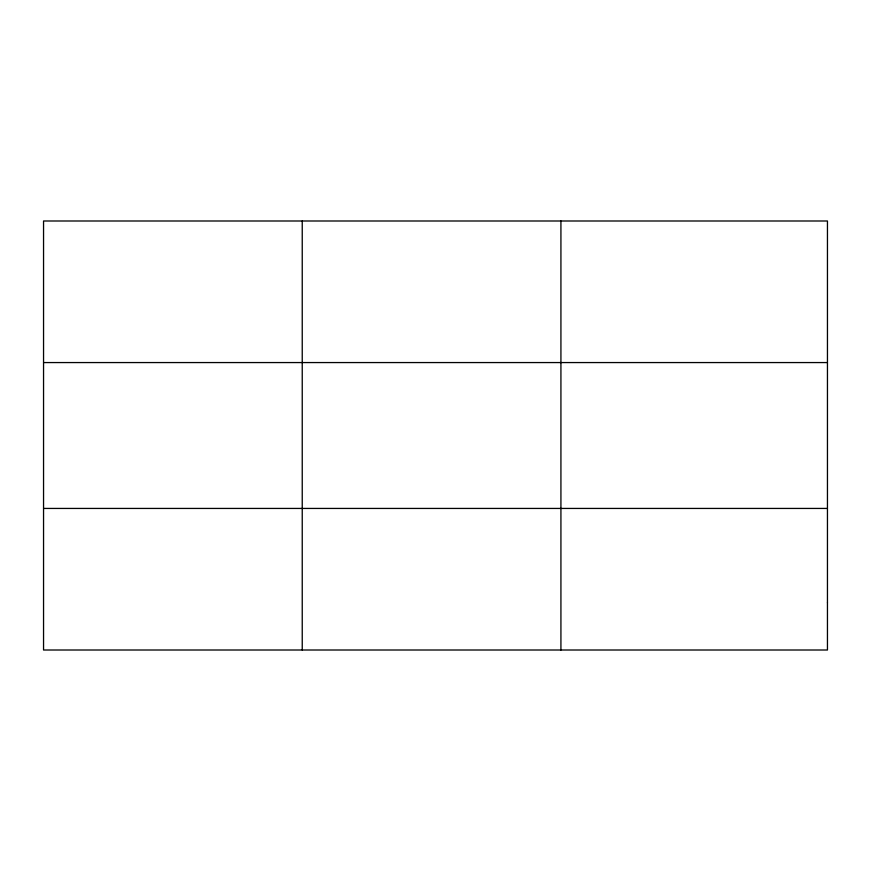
<?xml version="1.0" encoding="UTF-8"?>
<svg xmlns="http://www.w3.org/2000/svg" width="871" height="871" viewBox="0 0 871 871"><rect width="100%" height="100%" fill="white"/><g stroke="black" fill="none" stroke-linecap="round" stroke-linejoin="round"><path stroke-width="1.31" d="M302.237 220.994L302.237 650.006M560.924 220.994L560.924 650.006M43.55 362.565L827.45 362.565M43.55 508.435L827.45 508.435M827.45 602.808L827.45 650.006L43.55 650.006L43.55 220.994L827.45 220.994L827.45 602.808"/></g></svg>
